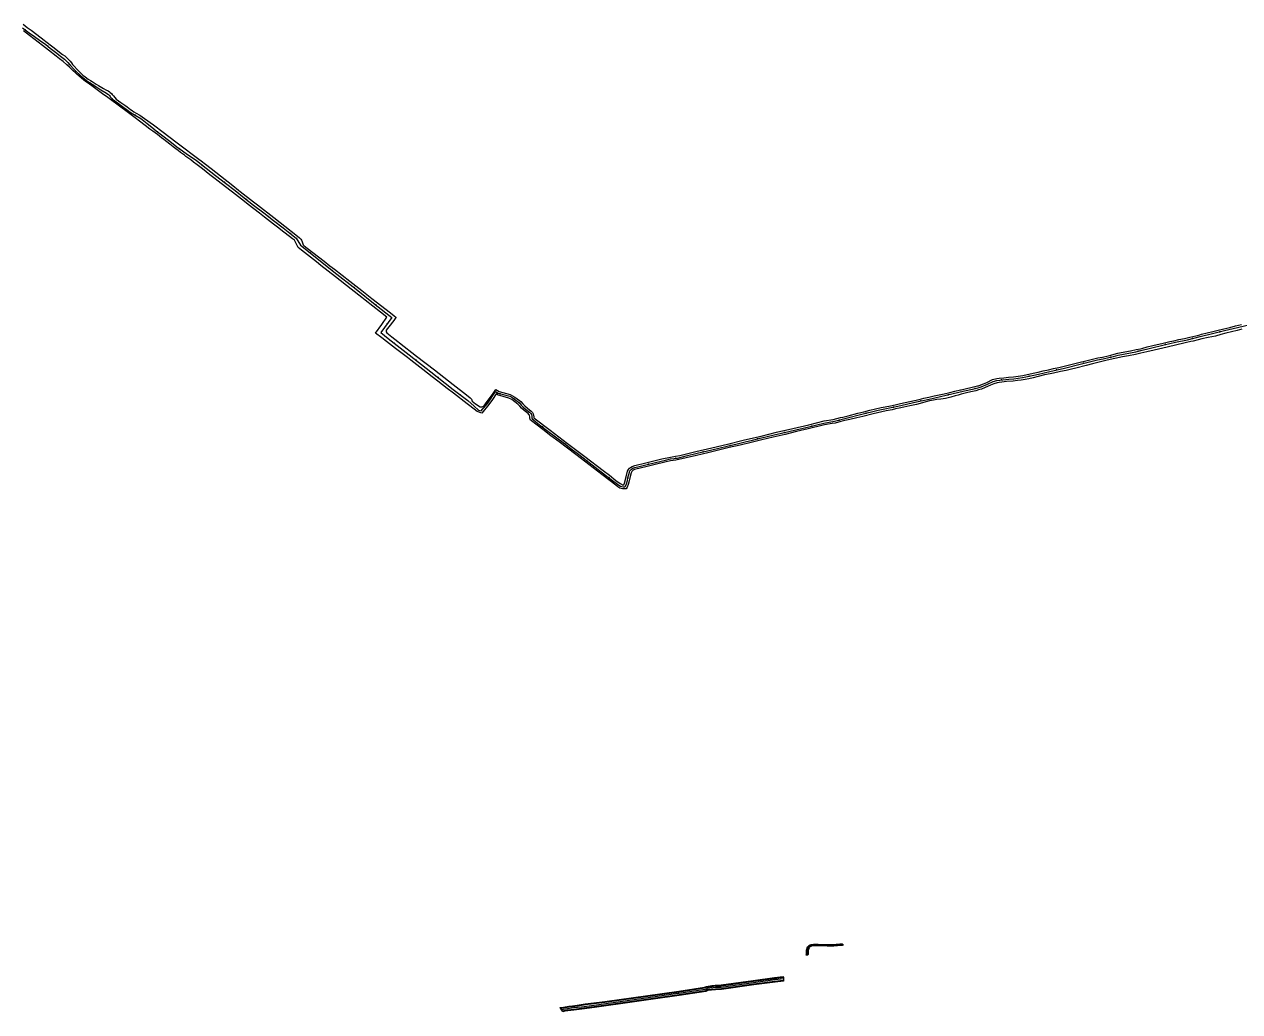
# Model space of a CAD drawing. Header units: inches. Extents: x 87993 to 113012, y 435073 to 454214.
# Drawn here: x 96477 to 100825, y 450679 to 454214 of the extents above; entities that cross this region are included whole.
import ezdxf

# ---------------------------------------------------------------- set-up
doc = ezdxf.new("R2010")
doc.units = ezdxf.units.IN
doc.header["$MEASUREMENT"] = 0
for name, color, linetype, true_color in [('As_waterkering_LDS', 7, 'Continuous', 0x05e8a7), ('As_waterkering_PLSA', 7, 'Continuous', 0x58e833), ('Beschermingszone_PLSA', 7, 'Continuous', 0xa8e862), ('Kernzone_LDS', 7, 'Continuous', 0xf7e890), ('Kernzone_PLSA', 7, 'Continuous', 0x4ce81c), ('Referentiepunten_LDS', 7, 'Continuous', 0x98e8ec)]:
    doc.layers.add(name, color=color, linetype=linetype, true_color=true_color)

msp = doc.modelspace()

# ---------------------------------------------------------------- linework, layer by layer
at = {"layer": 'As_waterkering_LDS'}
for points in [[(96470.4, 454201.9), (96494.6, 454183.7), (96513.9, 454170), (96531.9, 454157.7), (96553.7, 454142.3), (96569.6, 454129.2), (96593.3, 454110.7), (96600.3, 454105.2), (96606.7, 454100), (96615.7, 454093.2), (96620.8, 454089.5), (96627.7, 454082.7), (96632.7, 454077.6), (96640.8, 454067.7), (96653.9, 454053.3), (96663.7, 454043.8), (96674.3, 454034.2), (96680.1, 454029), (96700.1, 454013.1), (96708.3, 454007.1), (96719.5, 453999.7), (96736.7, 453988.7), (96751.3, 453979.9), (96765.8, 453970.9), (96778.9, 453962.5), (96781.8, 453959.7), (96784.5, 453955.5), (96785.5, 453953.5), (96787.5, 453951.1), (96792.3, 453946.5), (96796.9, 453943.3), (96818.5, 453927.5), (96824.3, 453923.3), (96846.3, 453907), (96859.1, 453897.4), (96874.3, 453888.4), (96893.9, 453876.7), (96899.4, 453873.4), (96917, 453859.3), (96933.9, 453846), (96949.3, 453833), (96963.9, 453821.4), (96972.9, 453814.6), (96997.4, 453795.4), (97023.1, 453775.7), (97034.4, 453767.1), (97056.9, 453751), (97092.9, 453726), (97127.9, 453699.3), (97161.2, 453673.2), (97196.8, 453645.6), (97231.3, 453618.8), (97264.3, 453593.2), (97297.8, 453566.8), (97333.9, 453538.9), (97368.5, 453511.9), (97403.3, 453485.1), (97433.4, 453461.9), (97449.7, 453449), (97465.1, 453423.5), (97505.8, 453390.8), (97584.3, 453328.4), (97664.6, 453265.9), (97732.8, 453211.1), (97791.7, 453164.7), (97752.3, 453110.4), (97779.3, 453089.3), (97853.7, 453031.2), (97931.9, 452969.5), (98011.8, 452906.7), (98063.6, 452867.1), (98086.8, 452847.2), (98101.8, 452833.1), (98111.4, 452830.3), (98135.2, 452858), (98163, 452899.4), (98172.9, 452893.4)], [(98172.9, 452893.4), (98213.7, 452882.5), (98225.1, 452876.4), (98235.9, 452868.4), (98248.9, 452858.5), (98255.3, 452851.1), (98261.9, 452843.9), (98270.5, 452836.5), (98284.1, 452825.5), (98288.9, 452820.9), (98291.7, 452816.6), (98292.4, 452811.4), (98293.1, 452804.9), (98294.5, 452801.1), (98299, 452797.6), (98314.8, 452785.3), (98345.8, 452761.4), (98377.2, 452737.4), (98409.6, 452713.2), (98438.8, 452690.9), (98455.3, 452678.9), (98476.1, 452662.5), (98508.9, 452637.2), (98541.1, 452612.2), (98577, 452585), (98604.8, 452564.1), (98610.8, 452560.4), (98619.8, 452557.8), (98626.2, 452557.8), (98628.1, 452560.7), (98631.4, 452568.4), (98634.9, 452581.3), (98637, 452590.4), (98642.1, 452611.2), (98644, 452615.2), (98646.9, 452619), (98649.9, 452621.9), (98654.5, 452625.1), (98661.6, 452627.7), (98676.5, 452631.5), (98705.9, 452638.4), (98735.7, 452645.4), (98771.2, 452653.7), (98788.8, 452657.9), (98802.1, 452659.5), (98813.7, 452661.3), (98845.5, 452668.7), (98884.3, 452678.2), (98921.3, 452686.9), (98956.9, 452695.6), (98996.9, 452705.2), (99027.8, 452712.6), (99056.2, 452719.1), (99082.9, 452725.6), (99109.4, 452732), (99135.1, 452738.3), (99160.4, 452744.4), (99186.5, 452750.3), (99212.6, 452756.4), (99238, 452762.7), (99264, 452768.7), (99289, 452774.4), (99313.2, 452780.2), (99338, 452786.6), (99376.4, 452793.2), (99468.7, 452817.1), (99532.3, 452832.1), (99602, 452846.9), (99633.3, 452853.8), (99658.6, 452859.5), (99714, 452872.3), (99775.4, 452885.8), (99841.5, 452901.7), (99869.5, 452908.1), (99892.8, 452913.2), (99900.7, 452915.9), (99923.1, 452925.3), (99943.9, 452935.6), (99956.9, 452939), (99967.5, 452940.6), (100000, 452943.6), (100017.8, 452944.6), (100033.4, 452946.8), (100048.9, 452949.4), (100066.7, 452953.5), (100105.6, 452961.8), (100146.4, 452971.3), (100199.1, 452983.2), (100259.9, 452998.7), (100317.3, 453012.8), (100336.6, 453016.2), (100357.5, 453020.8), (100374.2, 453025.3), (100390.9, 453029.7), (100454.1, 453041.8), (100472.3, 453045.8), (100505.9, 453054.6), (100554.7, 453066.3), (100595.5, 453075.6), (100638.3, 453084.8), (100684, 453095.8), (100728.7, 453106.6), (100771.7, 453117.6), (100818.1, 453128.9), (100862.4, 453139.4)]]:
    msp.add_lwpolyline(points, dxfattribs=at)
at = {"layer": 'As_waterkering_PLSA'}
for points in [[(99402.9, 450917.4), (99398, 450917.5), (99395.6, 450917.4), (99386, 450916.8), (99382.2, 450916.4), (99372.9, 450916), (99362.2, 450915.7), (99349, 450915.8), (99317.4, 450916.7), (99309.7, 450916.5), (99301, 450916.2), (99293.7, 450915.7), (99290.6, 450914.7), (99289.2, 450913.9), (99286.9, 450912.4), (99285.4, 450911), (99283.4, 450908.8), (99281.3, 450905.2), (99280.4, 450901.9), (99279.8, 450898.3), (99279.5, 450891.9), (99279.1, 450885.3), (99278.8, 450882)], [(99193.7, 450796.2), (99162, 450792.5), (99086.5, 450782.4), (98970.8, 450766.2), (98949.7, 450765.2), (98920.5, 450761.6), (98913.7, 450758.4), (98819.4, 450744.1), (98815.9, 450743.6)], [(98815.9, 450743.6), (98726.2, 450730.8), (98650.8, 450720.8), (98515.8, 450701.5), (98470.4, 450695.8), (98442.6, 450692.3), (98420.3, 450689.5), (98399.2, 450685.8)]]:
    msp.add_lwpolyline(points, dxfattribs=at)
at = {"layer": 'Beschermingszone_PLSA'}
msp.add_lwpolyline([(98400, 450692.1), (98395.6, 450691.3), (98394.9, 450692.4), (98394.6, 450693.7), (98399.5, 450694.6), (98425.5, 450699.3), (98438.5, 450700.4), (98455.5, 450702.7), (98484.1, 450706.6), (98514.6, 450710.3), (98554.2, 450715.9), (98613.7, 450724.1), (98648, 450728.8), (98819.5, 450752.7), (98910.4, 450766.5), (98917.7, 450769.5), (98937.1, 450772.2), (98949, 450773.7), (98970.1, 450774.6), (99085.4, 450790.8), (99161, 450800.9), (99192.7, 450804.6), (99193, 450802.2), (99161.3, 450798.4), (99085.7, 450788.4), (99070.5, 450786.2), (99020.3, 450779.2), (98970.3, 450772.1), (98949.2, 450771.2), (98937.4, 450769.7), (98918.3, 450767.1), (98911.1, 450764), (98819.9, 450750.2), (98795.3, 450746.8), (98753.9, 450741), (98648.3, 450726.3), (98614.1, 450721.6), (98554.6, 450713.4), (98518.5, 450708.3), (98515, 450707.9), (98484.4, 450704.2), (98484.3, 450704.1), (98455.8, 450700.2), (98443, 450698.5), (98438.8, 450697.9), (98425.9, 450696.8)], close=True, dxfattribs=at)
for points in [[(98516.8, 450694.1, 0), (98471.3, 450688.4, 0), (98443.5, 450684.8, 0), (98421.4, 450682.1, 0), (98411.4, 450680.3, 0), (98403.7, 450678.9, 0), (98402.2, 450681.2, 0), (98406.9, 450682, 0), (98421.1, 450684.5, 0), (98433.7, 450686.1, 0), (98439.1, 450686.8, 0), (98443.2, 450687.3, 0), (98443.7, 450687.4, 0), (98464, 450690, 0), (98464.5, 450689.9, 0), (98466.6, 450690.1, 0), (98475.4, 450691.4, 0), (98478.3, 450691.8, 0), (98508.9, 450695.6, 0), (98516.5, 450696.6, 0), (98574.7, 450704.9, 0), (98606.3, 450709.4, 0), (98626.9, 450712.4, 0), (98651.5, 450715.9, 0), (98710.2, 450723.6, 0), (98726.9, 450725.8, 0), (98798.9, 450736.1, 0), (98820.2, 450739.1, 0), (98915.1, 450753.5, 0), (98921.9, 450756.8, 0), (98935, 450758.4, 0), (98950.1, 450760.2, 0), (98971.3, 450761.2, 0), (99036.2, 450770.3, 0), (99087.2, 450777.5, 0), (99151.4, 450786, 0), (99155.8, 450786.6, 0), (99161.9, 450787.4, 0), (99162.7, 450787.5, 0), (99187.2, 450790.4, 0), (99192.4, 450791, 0), (99193.4, 450791.1, 0), (99193.6, 450788.6, 0), (99163, 450785, 0), (99087.5, 450775, 0), (98971.5, 450758.7, 0), (98950.4, 450757.7, 0), (98922.6, 450754.3, 0), (98915.9, 450751.1, 0), (98820.5, 450736.7, 0), (98727.2, 450723.3, 0), (98651.9, 450713.4, 0)], [(98401.1, 450686.1, 0), (98400.3, 450686, 0), (98401, 450686.4, 0)]]:
    msp.add_polyline3d(points, close=True, dxfattribs=at)
at = {"layer": 'Kernzone_LDS'}
for points in [[(96472.8, 454214.2), (96488, 454203.2), (96494.6, 454198.2), (96501.7, 454192.8), (96522.1, 454177.4), (96548.2, 454157.9), (96554.7, 454153), (96579.2, 454133.6), (96613.7, 454106.4), (96621.7, 454100.8), (96626.6, 454096.9), (96636.7, 454087.2), (96641.3, 454081.8), (96645.7, 454076.2), (96650.2, 454070.4), (96655.6, 454064.1), (96666.3, 454052.3), (96671.5, 454047.1), (96677.1, 454041.6), (96682.1, 454036.6), (96686.9, 454032.6), (96694.9, 454026.2), (96706.3, 454017.7), (96713.8, 454012.7), (96719.7, 454008.9), (96727.5, 454004.3), (96734.9, 454000), (96742.9, 453995.3), (96761.1, 453984.7), (96769.2, 453980), (96776.9, 453975.4), (96781.6, 453972.1), (96784.7, 453969.7), (96788.9, 453965.9), (96791.9, 453962.9), (96796.5, 453957.7), (96800.6, 453952.4), (96806.3, 453946.6), (96814.4, 453940), (96823.1, 453934.7), (96829.7, 453929.8), (96837.3, 453924.2), (96845.5, 453918.1), (96857.3, 453909.4), (96862.9, 453905.3), (96869.5, 453901.3), (96877.5, 453896.4), (96890.2, 453888.8), (96907, 453877.1), (96939, 453854.3), (96974.6, 453827.4), (97019.1, 453793.7), (97053, 453767.7), (97077.7, 453748.9), (97101.2, 453730.9), (97109.6, 453725), (97125.2, 453713.1), (97145.4, 453697.7), (97178.8, 453671.5), (97223, 453636.9), (97243.7, 453620.7), (97249.6, 453616.1), (97297.6, 453578.5), (97311.5, 453567.6), (97369.5, 453522.2), (97432, 453473.2), (97454.5, 453455.7), (97461.7, 453450), (97466.2, 453445.2), (97468.8, 453440.9), (97471.2, 453435.1), (97475.3, 453425.1), (97477.2, 453422.7), (97489.5, 453412.9), (97550, 453365.8), (97570.5, 453349.9), (97586.9, 453337.1), (97641.8, 453294.3), (97652.9, 453285.7), (97684.3, 453261.2), (97720.8, 453232.7), (97787.7, 453180.6), (97800.7, 453170.5), (97806.3, 453166.1), (97807, 453164.5), (97798.8, 453153.4), (97781.1, 453130.5), (97772.4, 453119.2), (97771.4, 453116), (97771.7, 453113), (97773.9, 453109.4), (97792, 453095.3), (97813.9, 453078.3), (97819.1, 453074.3), (97880.7, 453026.4), (97944.2, 452977), (98011.5, 452924.6), (98059.4, 452887.4), (98072.7, 452877.1), (98077.3, 452872.1), (98079.3, 452864.6), (98091.6, 452855.2), (98108.4, 452844.2), (98115.7, 452844.1), (98122.1, 452848.7), (98127.4, 452855.6), (98143.8, 452877.6), (98154.5, 452891.8), (98164.4, 452906.7), (98176.2, 452899.6), (98215.9, 452889.1), (98232.6, 452879.6), (98248.3, 452867.7), (98253.9, 452863.4), (98261.3, 452854.9), (98268.2, 452847.7), (98276.9, 452840.3), (98291, 452828.6), (98294.8, 452824.8), (98297.8, 452820), (98299, 452814.3), (98299.7, 452809.2), (98300.7, 452805.1), (98358.1, 452760.8), (98420.9, 452713.4), (98482.5, 452666.4), (98548.5, 452616.8), (98570.9, 452599.9), (98593.8, 452581.1), (98608.7, 452569.9), (98613.8, 452567.2), (98616.7, 452565.9), (98620.7, 452564.8), (98622.2, 452565.2), (98624.8, 452570.7), (98630.5, 452593.5), (98635.7, 452614), (98639.1, 452620.3), (98642.7, 452624.7), (98645.7, 452627.5), (98651.5, 452631.4), (98660.9, 452634.8), (98701.2, 452644.5), (98758.6, 452658), (98788.6, 452664.9), (98807.5, 452667.4), (98822.2, 452670.5), (98879.7, 452684.2), (98936.6, 452697.8), (98993.5, 452711.5), (99049.5, 452724.8), (99085.9, 452733.5), (99113.1, 452740.1), (99168.8, 452753.5), (99226.7, 452767.1), (99284.1, 452780.5), (99339.2, 452793.9), (99370.7, 452799.3), (99396.9, 452805.8), (99406.2, 452807.6), (99424.6, 452812.5), (99459, 452821.8), (99480.4, 452827.1), (99502, 452832.2), (99522.7, 452837.2), (99543.1, 452841.6), (99557.2, 452844.6), (99575.7, 452848.5), (99593.3, 452852.2), (99611.8, 452856.2), (99628.7, 452860), (99645.2, 452863.7), (99661.5, 452867.4), (99678.7, 452871.4), (99696, 452875.3), (99713.6, 452879.4), (99732.1, 452883.4), (99750.5, 452887.5), (99768.7, 452891.5), (99788, 452896), (99806.9, 452900.6), (99826.5, 452905.4), (99828.9, 452906), (99842.8, 452909.1), (99868.5, 452915.1), (99887.5, 452919.2), (99890.9, 452919.9), (99899.1, 452922.8), (99908.8, 452926.9), (99920.4, 452931.8), (99941.6, 452942.3), (99956.4, 452946), (99964.4, 452947.2), (99981.1, 452948.9), (99998.7, 452950.5), (100016.8, 452951.5), (100032.7, 452953.8), (100049.5, 452956.7), (100065.3, 452960.3), (100071.4, 452961.6), (100086.5, 452964.8), (100104.6, 452968.7), (100122.6, 452972.9), (100140.9, 452977.2), (100159.9, 452981.5), (100178.3, 452985.7), (100197.4, 452990), (100216.4, 452994.8), (100235.7, 452999.8), (100255.2, 453004.7), (100274.6, 453009.5), (100293.9, 453014.3), (100313.3, 453019.1), (100318.1, 453020.1), (100334.5, 453022.9), (100354.8, 453027.4), (100364.1, 453029.8), (100375.9, 453033), (100389.8, 453036.6), (100395.4, 453037.7), (100414.7, 453041.4), (100434.9, 453045.2), (100455.5, 453049.3), (100470.8, 453052.6), (100475.8, 453053.9), (100494.7, 453058.9), (100514.2, 453063.8), (100552, 453072.8), (100571.3, 453077.2), (100575.9, 453078.3), (100589.6, 453081.4), (100608.3, 453085.5), (100627.5, 453089.6), (100647.1, 453094.1), (100668, 453099.2), (100682.5, 453102.7), (100689.1, 453104.3), (100729.1, 453113.9), (100749, 453119), (100769.3, 453124.2), (100790.1, 453129.2), (100810.7, 453134.3), (100831.4, 453139.2)], [(100833, 453122.3), (100816.2, 453118.4), (100775.5, 453108.6), (100757.6, 453103.3), (100739.2, 453097.9), (100712.8, 453093), (100689.7, 453087.9), (100676.4, 453084.6), (100658.5, 453080.1), (100650.8, 453078.3), (100630.7, 453073.7), (100565.5, 453057.8), (100550.5, 453054.4), (100519, 453047.5), (100493.8, 453041.6), (100472.2, 453037), (100453, 453032.5), (100427.7, 453027.1), (100406.4, 453023.9), (100351.4, 453012.1), (100318.1, 453003.2), (100299.2, 452998.6), (100276.4, 452992.1), (100239.4, 452982.9), (100224.3, 452979), (100205.1, 452975), (100184.6, 452970.7), (100159.4, 452965.6), (100147.3, 452962.4), (100127.4, 452958.8), (100104.4, 452952.6), (100086.2, 452948.6), (100071.2, 452945.4), (100058.4, 452942.7), (100043.9, 452939.9), (100030.1, 452938.8), (100014.6, 452936.9), (99991.7, 452934.7), (99975, 452933.4), (99964.7, 452931.9), (99957.4, 452930.2), (99945.4, 452926.8), (99933.5, 452922.2), (99922.9, 452916.9), (99914.8, 452913.6), (99902.3, 452908), (99891.2, 452904.9), (99882, 452901.5), (99863, 452897.8), (99848.6, 452894.7), (99828.9, 452889.4), (99818.7, 452886.6), (99808.1, 452883.7), (99791.6, 452879.5), (99772.8, 452875), (99756.3, 452872.1), (99742.4, 452870.4), (99729.7, 452868.2), (99715.5, 452865.5), (99668.7, 452853.4), (99645.9, 452847.6), (99624.3, 452843.4), (99607.6, 452840.1), (99594.6, 452836.9), (99582.6, 452834.3), (99561.1, 452830.5), (99513.9, 452819.4), (99476.6, 452810.5), (99455.2, 452805.1), (99430.5, 452798.7), (99412.6, 452795.5), (99398.2, 452791.7), (99378.2, 452786.5), (99367.2, 452784.4), (99340.2, 452779.9), (99335.5, 452778.8), (99281.7, 452765.6), (99239.6, 452755.8), (99198.8, 452746.1), (99156.4, 452736.4), (99115.9, 452726.6), (99077.9, 452717.1), (99037.9, 452707.6), (98998.6, 452698.4), (98960.4, 452689.3), (98922.9, 452680.1), (98882.5, 452670.4), (98845.1, 452661.7), (98808.6, 452653.2), (98789.6, 452650.9), (98768.8, 452646), (98734.7, 452638.1), (98700.7, 452630.2), (98664.9, 452621.2), (98659.8, 452619.7), (98655.6, 452617.4), (98651.3, 452613.1), (98648.7, 452608.8), (98645.3, 452594.7), (98640.5, 452575.3), (98638.1, 452566.1), (98634.3, 452557.3), (98630, 452550.9), (98621.9, 452551), (98617.2, 452551), (98607.9, 452553.9), (98601.1, 452558.2), (98593, 452564.3), (98572.8, 452579.4), (98543.1, 452602), (98512.4, 452625.6), (98481.5, 452649.5), (98450.9, 452673.4), (98420.4, 452696.2), (98390.5, 452718.8), (98360.8, 452741), (98332.3, 452762.9), (98311.7, 452778.8), (98291.6, 452794.2), (98288.7, 452796.9), (98287.1, 452800.7), (98286.3, 452803.3), (98285.6, 452809), (98285.1, 452813), (98284.4, 452815.2), (98282.6, 452817.5), (98279.3, 452820.4), (98266.1, 452831.1), (98256.2, 452839.7), (98250.2, 452846.4), (98244.1, 452853.3), (98231.7, 452862.9), (98221.3, 452870.5), (98211.1, 452876), (98169.9, 452888), (98165.1, 452891.1), (98152.4, 452871.3), (98139.1, 452852.6), (98114, 452822.2), (98096.9, 452827.5), (98071, 452848), (98061.4, 452855.2), (98012.5, 452893.5), (97990.6, 452910.5), (97957, 452936.3), (97936.7, 452952), (97903.3, 452977.8), (97859.7, 453011.6), (97847.7, 453020.9), (97805.1, 453053.8), (97773.5, 453078.3), (97756.4, 453091.6), (97734, 453108.9), (97756, 453139.5), (97774.8, 453165.7), (97751.5, 453183.9), (97697.2, 453226.5), (97684.3, 453236.6), (97647.1, 453265.7), (97591.1, 453309.6), (97538.1, 453351.1), (97522.5, 453363.3), (97479.9, 453396.7), (97468.5, 453405.7), (97457, 453414.7), (97443.9, 453440.7), (97436.4, 453446.5), (97394.9, 453478.7), (97388.3, 453483.9), (97369.2, 453498.7), (97336.9, 453523.8), (97318.4, 453538.2), (97299, 453553.2), (97278.4, 453569.2), (97265.5, 453579.2), (97253.8, 453588.3), (97221.7, 453613.2), (97212.8, 453620.1), (97186.9, 453640.3), (97166.6, 453656.1), (97160.3, 453660.9), (97141.3, 453675.6), (97115.1, 453696.1), (97105.2, 453703.7), (97095.8, 453711), (97082.6, 453721), (97072.8, 453728.4), (97055.6, 453741.3), (97050.6, 453745.1), (97043.1, 453750.7), (97036.4, 453755.7), (97027.8, 453762.2), (97019.1, 453768.7), (97009.9, 453775.8), (96998.3, 453784.7), (96987.4, 453792.9), (96976.4, 453801.4), (96968.2, 453807.6), (96953.2, 453819.1), (96937.5, 453831), (96926.9, 453839), (96909.3, 453852.4), (96889, 453867.7), (96873.7, 453879.1), (96854.5, 453893.4), (96808.1, 453928.1), (96795.4, 453937.5), (96776.1, 453951.9), (96757.5, 453965.5), (96723.5, 453990.3), (96710.3, 453999.8), (96700.3, 454007), (96690.3, 454014.2), (96681.7, 454021.3), (96664.1, 454036.5), (96660.2, 454040), (96651.9, 454047.7), (96643.4, 454056), (96638.4, 454060.9), (96629, 454069.6), (96616.4, 454080.5), (96603.6, 454090.7), (96591.4, 454100.2), (96563.4, 454122), (96542.2, 454138.8), (96495.3, 454174.6), (96474.1, 454190.3)]]:
    msp.add_lwpolyline(points, dxfattribs=at)
at = {"layer": 'Kernzone_PLSA'}
msp.add_lwpolyline([(99406.9, 450917.3), (99404.9, 450917.4, -0.414228), (99402.8, 450915.4), (99398.1, 450915.5), (99395.8, 450915.4), (99386.2, 450914.8), (99382.3, 450914.5), (99382.3, 450914.4), (99373, 450914), (99373, 450914), (99362.2, 450913.7), (99362.1, 450913.7), (99349, 450913.8), (99317.4, 450914.7), (99309.8, 450914.5), (99301.1, 450914.3), (99294, 450913.7), (99291.5, 450912.9), (99290.3, 450912.2), (99288.2, 450910.8), (99286.9, 450909.6), (99285.1, 450907.6), (99283.2, 450904.4), (99282.4, 450901.5), (99281.8, 450898.1), (99281.5, 450891.7), (99281.1, 450885.2), (99281.1, 450885.1), (99280.8, 450881.8), (99274.6, 450881.2), (99275.1, 450885.6), (99275.5, 450892.1), (99275.8, 450898.5), (99275.9, 450899), (99276.5, 450902.6), (99276.6, 450903), (99277.5, 450906.3), (99277.6, 450906.6), (99277.9, 450907.2), (99280, 450910.8), (99280.4, 450911.3), (99280.4, 450911.4), (99282.4, 450913.7), (99282.7, 450914), (99284.2, 450915.3), (99284.4, 450915.4), (99284.7, 450915.7), (99286.9, 450917.2), (99287.2, 450917.4), (99288.6, 450918.2), (99289.3, 450918.5), (99289.5, 450918.6), (99292.5, 450919.5), (99293, 450919.6), (99293.4, 450919.7), (99300.7, 450920.2), (99300.9, 450920.2), (99309.6, 450920.5), (99317.3, 450920.7), (99317.4, 450920.7), (99317.6, 450920.7), (99349.1, 450919.8), (99362.1, 450919.7), (99372.8, 450920), (99381.9, 450920.4), (99385.8, 450920.8), (99395.4, 450921.4), (99397.8, 450921.5), (99398, 450921.5), (99398.1, 450921.5), (99403, 450921.4, -0.215114), (99406, 450920, -0.182849)], format="xyb", close=True, dxfattribs=at)
msp.add_lwpolyline([(99193, 450802.2), (99193.6, 450796.2), (99193.7, 450796.2), (99193.4, 450791.1), (99162.7, 450787.5), (99087.2, 450777.5), (98971.3, 450761.2), (98950.1, 450760.2), (98921.9, 450756.8), (98915.1, 450753.5), (98820.2, 450739.1), (98726.9, 450725.8), (98651.5, 450715.9), (98516.5, 450696.6), (98471, 450690.9), (98443.2, 450687.3), (98421.1, 450684.5), (98406.9, 450682), (98402.2, 450681.2), (98395.6, 450691.3), (98400, 450692.1), (98425.9, 450696.8), (98438.8, 450697.9), (98455.8, 450700.2), (98484.4, 450704.2), (98515, 450707.9), (98554.6, 450713.4), (98614.1, 450721.6), (98648.3, 450726.3), (98819.9, 450750.2), (98911.1, 450764), (98918.3, 450767.1), (98937.4, 450769.7), (98949.2, 450771.2), (98970.3, 450772.1), (99085.7, 450788.4), (99161.3, 450798.4)], close=True, dxfattribs=at)
at = {"layer": 'Referentiepunten_LDS'}
for p in [(96480.4, 454194.4), (96561.4, 454135.9), (96637.6, 454071.6), (96711.7, 454004.8), (96792, 453946.8), (96873.4, 453889), (96953.6, 453829.6), (97032.7, 453768.4), (97113.9, 453710), (97192.9, 453648.7), (97271.8, 453587.3), (97350.7, 453525.8), (97429.8, 453464.7), (97500.1, 453395.4), (97578.3, 453333.1), (97657.2, 453271.6), (97735.3, 453209.2), (97775.2, 453141.9), (100657, 453089.3), (100754.1, 453113.1), (97800.4, 453072.8), (100462.3, 453043.6), (100559.5, 453067.4), (97879.1, 453011.1), (100267.1, 453000.5), (100364.6, 453022.7), (100072.5, 452954.7), (100170, 452976.7), (97957.7, 452949.3), (99879.2, 452910.2), (99973.6, 452941.1), (98036.5, 452887.8), (98179.6, 452891.6), (99781.9, 452887.4), (98114.6, 452834), (98263.7, 452842.3), (99586.7, 452843.7), (99684.3, 452865.5), (99392.2, 452797.3), (99489.1, 452822), (98330.9, 452772.9), (99197.3, 452752.8), (99294.6, 452775.7), (98410.6, 452712.5), (99002.7, 452706.6), (99100, 452729.7), (98490, 452651.8), (98808.1, 452660.4), (98905.5, 452683.2), (98710.4, 452639.4), (98569.3, 452590.8), (98636.6, 452588.6)]:
    msp.add_point(p, dxfattribs=at)

doc.saveas('drawing.dxf')
